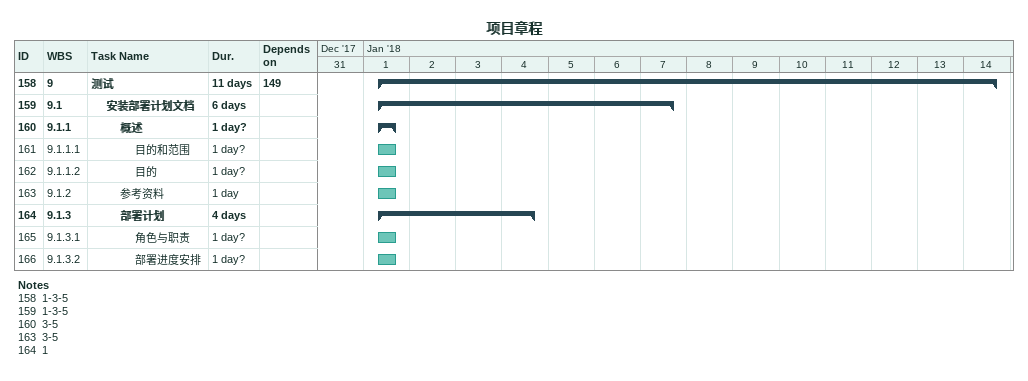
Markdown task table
项目章程

| ID | WBS | Task | Duration | Start | Finish | Predecessors |
|---|---|---|---|---|---|---|
| 158 | 9 | **测试** | 11d | 2018-01-01 | 2018-01-14 | 149 |
| 159 | 9.1 | **安装部署计划文档** | 6d | 2018-01-01 | 2018-01-07 |  |
| 160 | 9.1.1 | **概述** | 1d? | 2018-01-01 | 2018-01-01 |  |
| 161 | 9.1.1.1 | 目的和范围 | 1d? | 2018-01-01 | 2018-01-01 |  |
| 162 | 9.1.1.2 | 目的 | 1d? | 2018-01-01 | 2018-01-01 |  |
| 163 | 9.1.2 | 参考资料 | 1d | 2018-01-01 | 2018-01-01 |  |
| 164 | 9.1.3 | **部署计划** | 4d | 2018-01-01 | 2018-01-04 |  |
| 165 | 9.1.3.1 | 角色与职责 | 1d? | 2018-01-01 | 2018-01-01 |  |
| 166 | 9.1.3.2 | 部署进度安排 | 1d? | 2018-01-01 | 2018-01-01 |  |

Notes
- 158: 1-3-5
- 159: 1-3-5
- 160: 3-5
- 163: 3-5
- 164: 1
